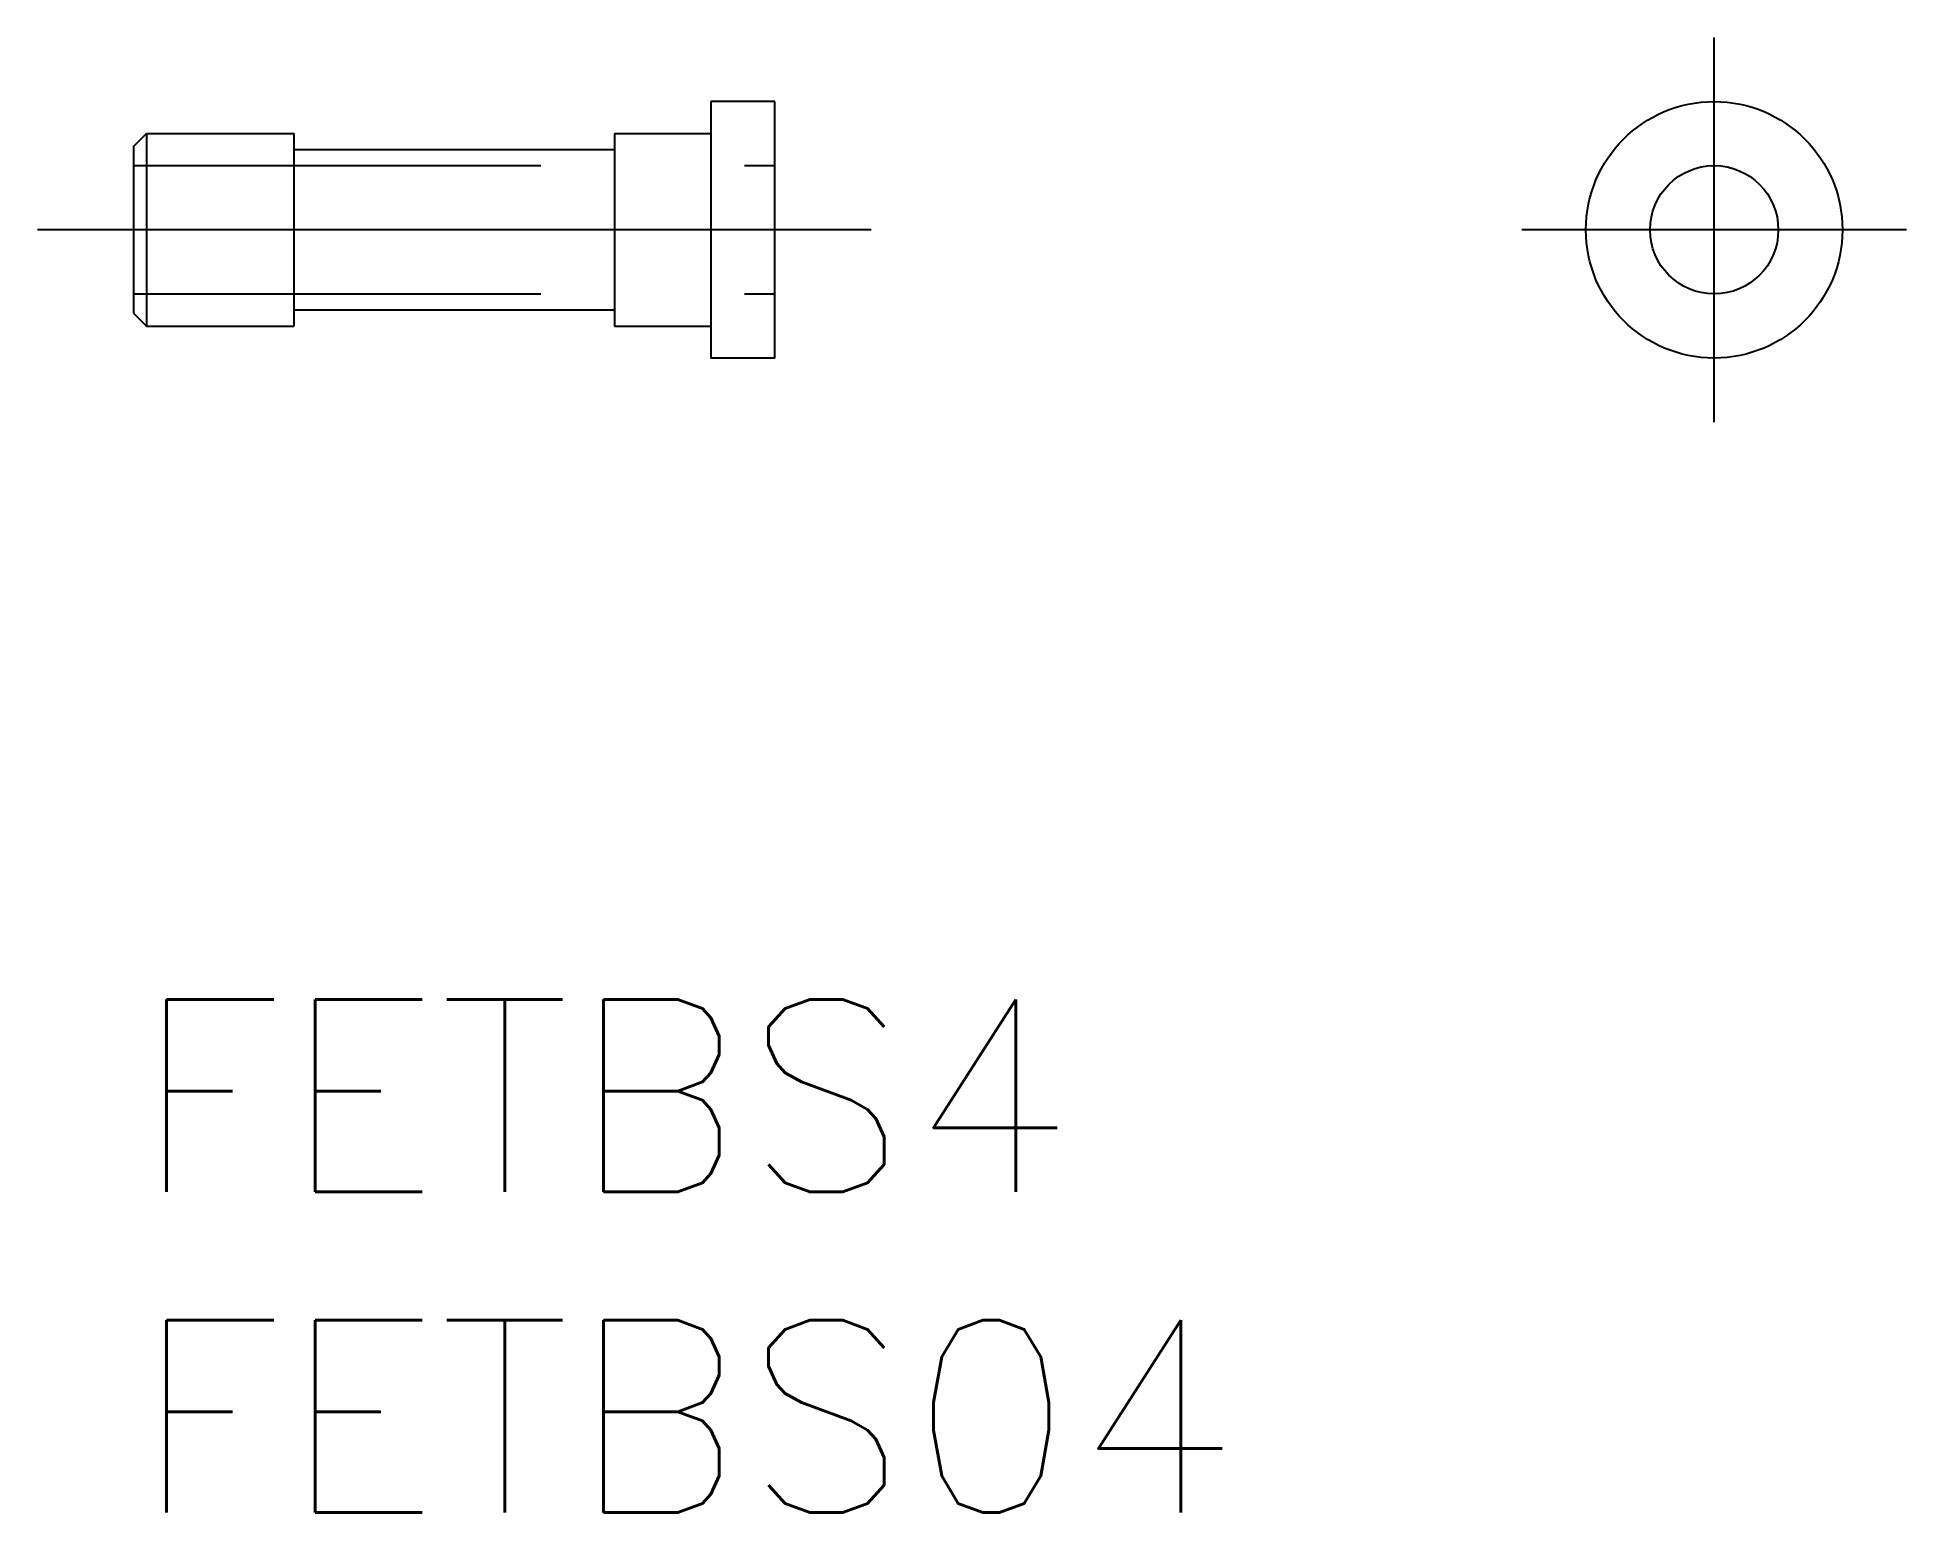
# Model space of a CAD drawing. Extents: x -1.5 to 27.6, y -8 to 15.
import ezdxf

# ---------------------------------------------------------------- set-up
doc = ezdxf.new("R2010")
doc.units = 0
doc.header["$LTSCALE"] = 0.5
doc.linetypes.add('CENTER', pattern=[50.8, 31.75, -6.35, 6.35, -6.35])
doc.linetypes.add('DASHED', pattern=[19.05, 12.7, -6.35])
for name, color, linetype in [('MSM_CENTER', 1, 'CENTER'), ('MSM_CONTINUOUS', 7, 'CONTINUOUS'), ('MSM_DASHED', 4, 'DASHED'), ('MSM_PART_NUMBER', 7, 'CONTINUOUS')]:
    doc.layers.add(name, color=color, linetype=linetype)
doc.styles.get("Standard").update_dxf_attribs({"font": 'txt.shx', "height": 1.5, "bigfont": 'bigfont.shx'})

# ---------------------------------------------------------------- blocks, each defined once
blk = doc.blocks.new('*U6')
at = {"layer": 'MSM_PART_NUMBER'}
blk.add_text('FETBS4', height=3, dxfattribs=at).set_placement((0, -3))
blk = doc.blocks.new('*U7')
at = {"layer": 'MSM_PART_NUMBER'}
blk.add_text('FETBS04', height=3, dxfattribs=at).set_placement((0, -8))

msp = doc.modelspace()

# ---------------------------------------------------------------- linework, layer by layer
at = {"layer": 'MSM_CENTER'}
for p, q in [((24.643, 9), (24.643, 15)), ((11.5, 12), (-1.5, 12)), ((27.643, 12), (21.643, 12))]:
    msp.add_line(p, q, dxfattribs=at)
at = {"layer": 'MSM_CONTINUOUS'}
for p, q in [((10, 14), (9, 14)), ((9, 14), (9, 10)), ((10, 10), (10, 14)), ((0, 13.3), (0.2, 13.5)), ((0.2, 13.5), (2.5, 13.5)), ((0.2, 13.5), (0.2, 10.5)), ((2.5, 13.5), (2.5, 10.5)), ((7.5, 13.5), (7.5, 10.5)), ((7.5, 13.5), (9, 13.5)), ((0, 13.3), (0, 10.7)), ((2.5, 13.25), (7.5, 13.25)), ((0, 10.7), (0.2, 10.5)), ((0.2, 10.5), (2.5, 10.5)), ((2.5, 10.75), (7.5, 10.75)), ((7.5, 10.5), (9, 10.5)), ((10, 10), (9, 10))]:
    msp.add_line(p, q, dxfattribs=at)
for radius in [2, 1]:
    msp.add_circle((24.643, 12), radius, dxfattribs=at)
at = {"layer": 'MSM_DASHED'}
for p, q in [((0, 13), (10, 13)), ((0, 11), (10, 11))]:
    msp.add_line(p, q, dxfattribs=at)

# ---------------------------------------------------------------- block references
at = {"layer": 'MSM_CONTINUOUS'}
for name in ['*U6', '*U7']:
    msp.add_blockref(name, (0, 0), dxfattribs=at)

doc.saveas('drawing.dxf')
